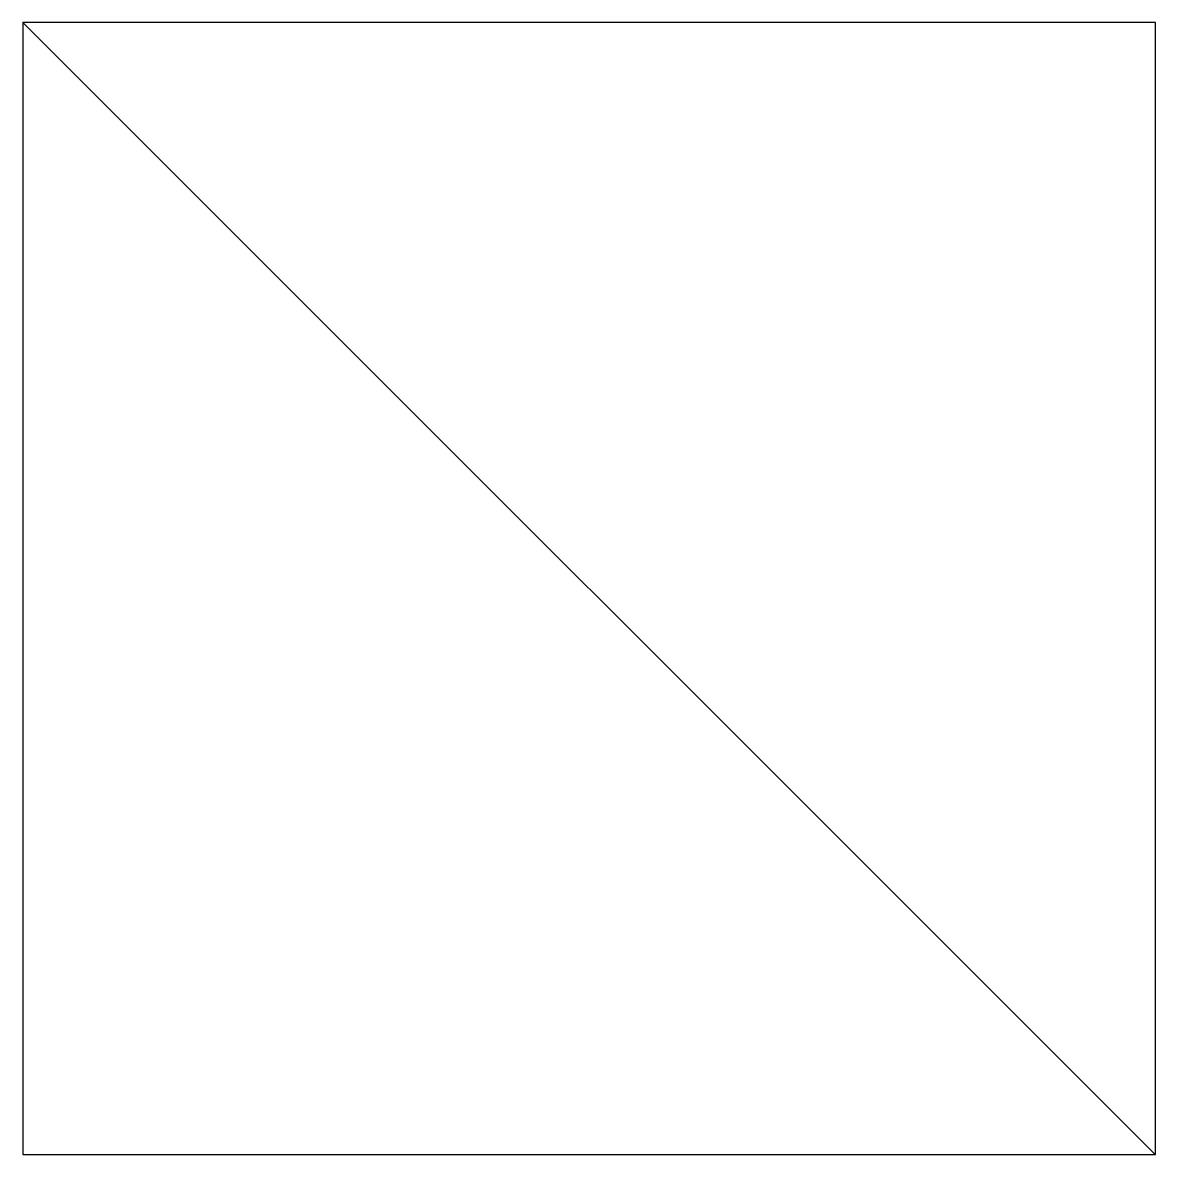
# Model space of a CAD drawing. Header units: millimetres. Extents: x -1.99 to 0.01, y 0 to 2.
import ezdxf

# ---------------------------------------------------------------- set-up
doc = ezdxf.new("R2010")
doc.units = ezdxf.units.MM
doc.layers.add('jidou1', color=3, linetype='Continuous')

msp = doc.modelspace()

# ---------------------------------------------------------------- linework, layer by layer
at = {"layer": 'jidou1', "color": 3, "linetype": 'Continuous'}
msp.add_line((0.0109, 0), (-1.9891, 2), dxfattribs=at)
msp.add_lwpolyline([(-1.9886, 0), (0.0114, 0), (0.0114, 2), (-1.9886, 2)], close=True, dxfattribs=at)

doc.saveas('drawing.dxf')
